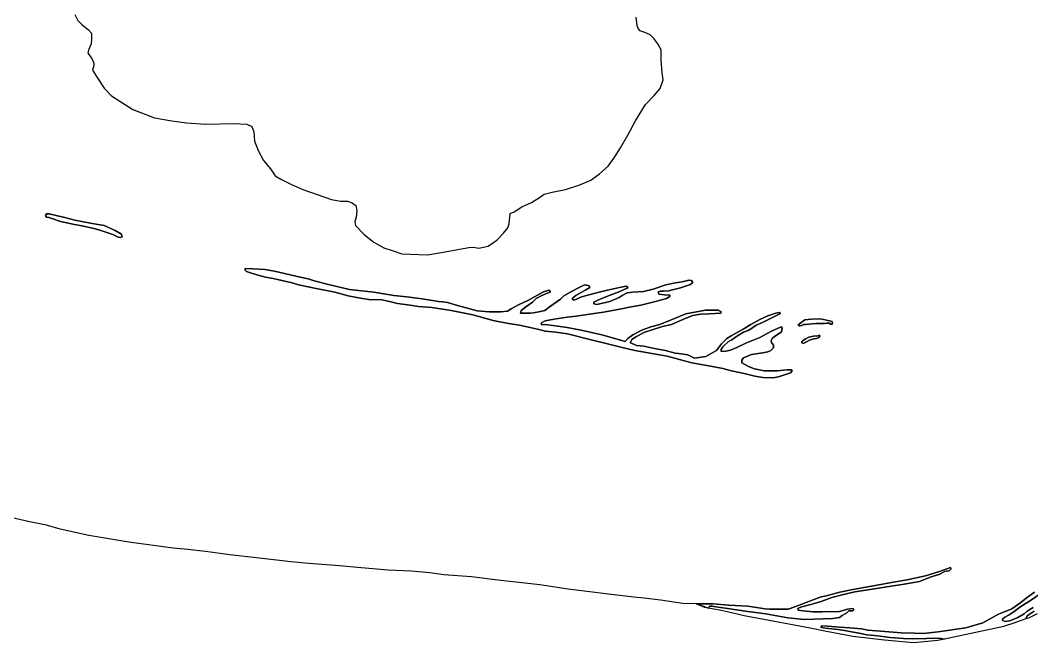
# Model space of a CAD drawing. Header units: inches. Extents: x 288635 to 1232953, y 676945 to 1655780.
# Drawn here: x 325372 to 362941, y 724467 to 747573 of the extents above; entities that cross this region are included whole.
import ezdxf

# ---------------------------------------------------------------- set-up
doc = ezdxf.new("R2010")
doc.units = ezdxf.units.IN
doc.header["$MEASUREMENT"] = 0

msp = doc.modelspace()

# ---------------------------------------------------------------- linework, layer by layer
at = {"color": 1}
for points in [[(327399.1943, 747781.4577), (327505.8745, 747563.0172), (327663.3549, 747410.6169), (327907.1953, 747217.5765), (328018.9556, 747090.5763), (328018.9556, 746872.1358), (328003.7155, 746699.4155), (327907.1953, 746465.735), (327876.7153, 746359.0548), (327917.3554, 746303.1747), (328034.1956, 746150.7744), (328105.3157, 745983.1341), (328105.3157, 745896.7739), (328059.5957, 745724.0535), (328201.8359, 745490.3731), (328486.3165, 745048.4122), (328765.7171, 744763.9316), (329553.1186, 744261.0106), (330360.8403, 743946.05), (331006.0015, 743839.3698), (331549.5626, 743763.1696), (332255.684, 743717.4495), (333302.1661, 743742.8496), (333784.7671, 743717.4495), (333970.6108, 743626.4327), (334051.891, 743433.3923), (334072.211, 743087.9516), (334219.5313, 742717.1109), (334407.4917, 742366.5902), (334671.6522, 742056.7095), (334839.2925, 741797.629), (335052.653, 741670.6288), (335418.4137, 741492.8284), (335865.4546, 741294.708), (336398.8557, 741106.7476), (336932.2567, 740918.7873), (337267.5374, 740862.9072), (337531.6979, 740857.8271), (337699.3383, 740796.867), (337831.4185, 740695.2668), (337872.0586, 740497.1464), (337846.6586, 740268.546), (337795.8585, 740100.9056), (337826.3385, 739958.6653), (338161.6192, 739608.1446), (338507.0599, 739338.9041), (338872.8206, 739120.4637), (339182.7012, 739023.9435), (339548.462, 738902.0232), (340503.5039, 738861.3831), (341285.8254, 738998.5434), (341682.0662, 739079.8236), (341682.0662, 739079.8236), (342037.6669, 739135.7037), (342205.3073, 739156.0237), (342403.4277, 739110.3036), (342748.8684, 739191.5838), (343068.909, 739404.9442), (343322.9095, 739669.1048), (343475.3098, 739872.3052), (343526.1099, 740014.5455), (343571.83, 740400.6262), (343719.1503, 740461.5863), (344003.6309, 740649.5467), (344359.2316, 740812.1071), (344658.9522, 740994.9874), (344836.7525, 741116.9077), (345131.3931, 741193.1078), (345619.0741, 741289.628), (346152.4752, 741462.3484), (346563.956, 741640.1487), (346889.0766, 741873.8292), (347209.1173, 742158.3097), (347452.9578, 742498.6704), (347663.7782, 742841.4124), (347955.8788, 743335.4433), (348222.5793, 743837.0944), (348590.88, 744446.6956), (348914.7307, 744776.8962), (349143.3312, 745037.2468), (349244.9314, 745354.7474), (349213.1813, 745615.0979), (349175.0812, 746091.3489), (349175.0812, 746478.6996), (349050.8375, 746695.1242), (348902.0307, 746891.4505), (348762.3304, 747031.1507), (348635.3301, 747088.3009), (348394.0297, 747177.201), (348317.8295, 747266.1012), (348286.0794, 747380.4014), (348242.0077, 747683.4882)], [(363048.2182, 726346.7768), (362734.9509, 726118.1764), (362531.7505, 725965.7761), (362199.4332, 725726.5923), (361929.5576, 725618.6421), (361834.3075, 725577.367), (361710.4822, 725532.9169), (361591.737, 725461.5851), (361120.7777, 725207.5846), (360496.3598, 725022.3759), (359464.4827, 724868.9172), (358922.1916, 724810.2854), (358581.8309, 724820.4455), (358094.15, 724840.7655), (357337.2285, 724896.6456), (356854.6275, 724932.2057), (356620.947, 724988.0858), (356184.0662, 725023.6459), (355803.0654, 725043.9659), (355350.9445, 725084.606), (355127.424, 725099.846), (355112.184, 725049.0459), (355178.2241, 725023.6459), (355386.5046, 724998.2458), (355752.2653, 724957.6057), (355985.9458, 724916.9657), (356245.0263, 724876.3256), (356524.4268, 724825.5255), (356819.0674, 724764.5653), (357220.3882, 724718.8453), (357667.4291, 724657.8851), (358180.5101, 724627.4051), (358505.6308, 724612.165), (359033.9519, 724627.4051), (359480.9927, 724632.4851), (359697.3, 724600.2403), (359448.522, 724546.7396), (358548.9369, 724467.3645), (357474.7264, 724562.6147), (356294.6824, 724694.9066), (355315.7221, 724885.407), (354712.4709, 725007.1155), (354114.5114, 725118.2408), (352257.1327, 725467.4915), (351421.0476, 725663.2835), (351130.0054, 725710.9086), (350936.6874, 725751.443), (350936.6874, 725751.443), (350970.8892, 725831.3251), (351052.1693, 725826.2451), (351209.6496, 725795.7651), (351636.3705, 725744.965), (352393.292, 725633.2048), (353058.7733, 725541.7646), (353881.735, 725394.4443), (354486.2562, 725333.4842), (355547.9783, 725363.9642), (355796.8988, 725404.6043), (355893.419, 725480.8044), (356071.2194, 725572.2446), (356152.4995, 725648.4448), (356299.8198, 725653.5248), (356335.3799, 725689.0849), (356304.8998, 725734.805), (356101.6994, 725714.4849), (355801.9788, 725623.0447), (355151.7375, 725612.8847), (354826.6169, 725617.9647), (354445.6161, 725653.5248), (354267.8158, 725678.9248), (354252.5757, 725734.805), (354303.3758, 725765.285), (354404.976, 725805.9251), (354735.1767, 725892.2853), (355116.1775, 726004.0455), (355517.4983, 726141.2058), (355903.579, 726247.886), (356365.86, 726359.6462), (357102.4614, 726471.4064), (357554.5823, 726542.5266), (358199.7436, 726639.0468), (358773.7848, 726745.727), (359170.0256, 726898.1273), (359525.6263, 727014.9675), (359693.2666, 727116.5677), (359876.147, 727141.9678), (359947.2671, 727213.0879), (359916.7871, 727258.808), (359515.4663, 727116.5677), (358992.2252, 726948.9274), (358311.5039, 726801.6071), (357727.3027, 726700.0069), (357198.9816, 726603.4867), (356772.2608, 726527.2865), (356299.8198, 726440.9264), (355812.1389, 726344.4062), (355354.9379, 726222.4859), (355085.6974, 726156.4458), (354567.5364, 725963.4054), (354135.7355, 725805.9251), (353891.895, 725714.4849), (353201.0136, 725714.4849), (353038.4533, 725724.6449), (352393.292, 725826.2451), (351687.1706, 725866.8852), (351097.8894, 725917.6853), (350721.9687, 725917.6853), (350473.8374, 725906.7007), (349976.4198, 725922.5757), (349156.2098, 726044.2843), (348550.7954, 726124.7818), (348159.6346, 726165.4218), (347224.9128, 726267.0221), (345716.1497, 726460.0624), (344674.7477, 726622.6228), (343105.0245, 726790.2631), (342134.7426, 726917.2634), (341103.5005, 726988.3835), (340580.2595, 727059.5036), (339889.3781, 727125.5438), (339035.9364, 727166.1839), (338030.0944, 727252.544), (337227.4528, 727318.5842), (336089.5305, 727415.1043), (335424.0492, 727465.9044), (334032.1264, 727628.4648), (333158.3646, 727724.985), (332254.1228, 727857.0652), (331598.8015, 727923.1054), (331050.1604, 727978.9855), (329404.4835, 728201.9021), (327921.1206, 728450.8226), (326859.3984, 728684.5031), (326341.2374, 728826.7434), (325721.4762, 728958.8236), (324365.1135, 729263.6242)], [(363031.2848, 725644.0421), (362768.8177, 725462.0084), (362724.6553, 725353.9198), (362548.9471, 725294.0193), (362548.9471, 725294.0193), (362237.2235, 725187.7499), (361966.0373, 725095.3001), (361909.152, 725075.9074), (359697.3, 724600.2403), (359480.9927, 724632.4851), (359033.9519, 724627.4051), (358505.6308, 724612.165), (358180.5101, 724627.4051), (357667.4291, 724657.8851), (357220.3882, 724718.8453), (356819.0674, 724764.5653), (356524.4268, 724825.5255), (356245.0263, 724876.3256), (355985.9458, 724916.9657), (355752.2653, 724957.6057), (355386.5046, 724998.2458), (355178.2241, 725023.6459), (355112.184, 725049.0459), (355127.424, 725099.846), (355350.9445, 725084.606), (355803.0654, 725043.9659), (356184.0662, 725023.6459), (356620.947, 724988.0858), (356854.6275, 724932.2057), (357337.2285, 724896.6456), (358094.15, 724840.7655), (358581.8309, 724820.4455), (358922.1916, 724810.2854), (359464.4827, 724868.9172), (360496.3598, 725022.3759), (361120.7777, 725207.5846), (361591.737, 725461.5851), (361710.4822, 725532.9169), (361834.3075, 725577.367), (361929.5576, 725618.6421), (362199.4332, 725726.5923), (362531.7505, 725965.7761), (362734.9509, 726118.1764), (363048.2182, 726346.7768)], [(362997.4181, 725779.509), (362773.051, 725635.5754), (362658.7508, 725546.6752), (362418.5086, 725405.9166), (362120.058, 725275.7414), (361942.2577, 725259.8663), (361856.5325, 725301.1414), (361859.7075, 725345.5915), (361939.0827, 725412.2666), (362097.833, 725497.9918), (362281.9833, 725621.8171), (362497.8838, 725792.2091), (362925.4513, 726058.9096), (363213.3185, 726253.6433)], [(363213.3185, 726253.6433), (362925.4513, 726058.9096), (362497.8838, 725792.2091), (362281.9833, 725621.8171), (362097.833, 725497.9918), (361939.0827, 725412.2666), (361859.7075, 725345.5915), (361856.5325, 725301.1414), (361942.2577, 725259.8663), (362120.058, 725275.7414), (362418.5086, 725405.9166), (362658.7508, 725546.6752), (362773.051, 725635.5754), (362997.4181, 725779.509)], [(363142.1128, 725546.8666), (362840.4872, 725393.408), (362724.6553, 725353.9198), (362768.8177, 725462.0084), (363031.2848, 725644.0421)]]:
    msp.add_lwpolyline(points, dxfattribs=at)
for points in [[(326449.7697, 740384.5573), (326343.0895, 740389.6373), (326307.5294, 740323.5971), (326353.2495, 740262.637), (326434.5297, 740252.477), (326576.77, 740206.7569), (326866.3306, 740105.1567), (327389.5716, 739988.3165), (327674.0522, 739937.5164), (328105.853, 739840.9962), (328324.2935, 739785.1161), (328552.8939, 739703.8359), (328806.8944, 739617.4757), (329005.0148, 739526.0355), (329091.375, 739510.7955), (329152.3351, 739536.1956), (329132.0151, 739627.6357), (328903.4146, 739769.876), (328486.8538, 739952.7564), (328039.8129, 740023.8765), (327653.7321, 740105.1567), (327394.6516, 740155.9568), (327216.8513, 740206.7569), (327033.9709, 740252.477), (326754.5703, 740308.3571), (326449.7697, 740384.5573)], [(329152.3351, 739536.1956), (329091.375, 739510.7955), (329005.0148, 739526.0355), (328806.8944, 739617.4757), (328552.8939, 739703.8359), (328324.2935, 739785.1161), (328105.853, 739840.9962), (327674.0522, 739937.5164), (327389.5716, 739988.3165), (326866.3306, 740105.1567), (326576.77, 740206.7569), (326434.5297, 740252.477), (326353.2495, 740262.637), (326307.5294, 740323.5971), (326343.0895, 740389.6373), (326449.7697, 740384.5573), (326754.5703, 740308.3571), (327033.9709, 740252.477), (327216.8513, 740206.7569), (327394.6516, 740155.9568), (327653.7321, 740105.1567), (328039.8129, 740023.8765), (328486.8538, 739952.7564), (328903.4146, 739769.876), (329132.0151, 739627.6357), (329152.3351, 739536.1956)], [(354020.2841, 734597.8547), (353852.6438, 734602.9347), (353725.6435, 734582.6146), (353491.9631, 734557.2146), (352999.2021, 734557.2146), (352643.6014, 734633.4147), (352420.0809, 734724.8549), (352171.1604, 734862.0152), (352171.1604, 734953.4554), (352237.2006, 735044.8955), (352531.8411, 735171.8958), (352953.482, 735232.8559), (353136.3624, 735268.416), (353248.1226, 735319.2161), (353349.7228, 735410.6563), (353349.7228, 735512.2565), (353278.6026, 735608.7767), (353263.3626, 735679.8968), (353293.8427, 735766.257), (353380.2028, 735832.2971), (353481.803, 735898.3373), (353644.3634, 736010.0975), (353669.7634, 736142.1777), (353634.2034, 736198.0579), (353248.1226, 736015.1775), (352836.6418, 735801.8171), (352348.9608, 735598.6167), (351983.2, 735420.8163), (351754.5996, 735324.2961), (351581.8792, 735293.816), (351404.0789, 735273.496), (351398.9989, 735354.7762), (351470.119, 735456.3764), (351673.3194, 735649.4168), (351795.2397, 735710.3769), (351942.56, 735806.8971), (352069.5602, 735898.3373), (352232.1205, 735989.7774), (352404.8409, 736060.8976), (352531.8411, 736132.0177), (352704.5615, 736248.858), (352938.242, 736350.4582), (353486.8831, 736629.8587), (353608.8033, 736690.8188), (353563.0832, 736726.3789), (353441.163, 736706.0589), (353141.4424, 736599.3787), (352836.6418, 736462.2184), (352501.3611, 736274.258), (352227.0405, 736106.6177), (351774.9196, 735857.6972), (351612.3593, 735756.097), (351414.2389, 735568.1366), (351226.2785, 735309.0561), (350835.1178, 735090.6156), (350418.5569, 735029.6555), (350296.6367, 735095.6957), (350164.5564, 735156.6558), (349829.2757, 735197.2959), (349697.1955, 735212.5359), (349341.5948, 735314.1361), (348991.0741, 735375.0962), (348752.3136, 735425.8963), (348528.7931, 735471.6164), (348264.6326, 735502.0965), (348071.5922, 735583.3766), (348020.6331, 735597.8536), (348081.7522, 735720.5369), (348239.2326, 735827.2171), (348574.5132, 735994.8574), (348879.3138, 736091.3776), (349224.7545, 736203.1379), (349565.1152, 736279.338), (350073.1162, 736507.9385), (350347.4368, 736619.6987), (350631.9173, 736660.3388), (350962.118, 736680.6588), (351180.5584, 736690.8188), (351388.8389, 736700.9789), (351398.9989, 736751.779), (351287.2387, 736807.6591), (350824.9577, 736807.6591), (350093.4363, 736680.6588), (349519.3951, 736441.8983), (349128.2343, 736284.418), (348792.9537, 736192.9778), (348452.593, 736065.9776), (348127.4723, 735898.3373), (347934.432, 735766.257), (347845.3743, 735647.6431), (347624.5513, 735710.3769), (346974.31, 735893.2572), (346207.2285, 736065.9776), (345683.9875, 736167.5778), (345333.4667, 736218.3779), (344967.706, 736269.178), (344734.0256, 736274.258), (344713.7055, 736294.578), (344728.9455, 736340.2981), (344871.1858, 736416.4983), (345206.4665, 736472.3784), (345678.9074, 736548.5786), (346014.1881, 736589.2186), (346517.1091, 736665.4188), (347035.2702, 736731.4589), (347700.7515, 736863.5392), (348000.4721, 736924.4993), (348422.1129, 737000.6995), (349016.4741, 737142.9397), (349377.1548, 737239.4599), (349499.0751, 737315.6601), (349499.0751, 737371.5402), (349306.0347, 737381.7002), (349087.5943, 737402.0203), (349062.1942, 737488.3804), (349153.6344, 737518.8605), (349265.3946, 737513.7805), (349453.355, 737534.1005), (349895.3159, 737645.8608), (350266.1566, 737767.781), (350347.4368, 737833.8211), (350306.7967, 737915.1013), (350205.1965, 737925.2613), (349951.196, 737864.3012), (349707.3555, 737828.7411), (349346.6748, 737747.461), (348879.3138, 737589.9806), (348518.6331, 737503.6205), (348107.1523, 737483.3004), (347909.0319, 737452.8204), (347731.2315, 737361.3802), (347614.3913, 737285.18), (347263.8706, 737137.8597), (346791.4297, 737021.0195), (346669.5094, 737051.4996), (346679.6694, 737107.3797), (346796.5097, 737173.4198), (346974.31, 737249.62), (347177.5104, 737330.9001), (347583.9113, 737478.2204), (347888.7119, 737615.3807), (347944.592, 737656.0208), (347878.5518, 737706.8209), (347624.5513, 737650.9408), (347182.5904, 737554.4206), (346821.9097, 737468.0604), (346451.069, 737371.5402), (346212.3085, 737310.5801), (345943.068, 737183.5798), (345882.1078, 737219.1399), (345877.0278, 737254.7), (346004.0281, 737356.3002), (346379.9488, 737564.5806), (346522.1891, 737656.0208), (346506.9491, 737711.9009), (346359.6288, 737757.621), (346273.2686, 737732.2209), (346156.4284, 737671.2608), (345846.5478, 737508.7005), (345556.9872, 737346.1402), (345440.147, 737219.1399), (345064.2262, 736954.9794), (344861.0258, 736797.4991), (344698.4655, 736756.859), (344434.305, 736711.1389), (344297.1447, 736706.0589), (343951.704, 736695.8989), (343977.104, 736797.4991), (344185.3845, 736965.1394), (344393.6649, 737107.3797), (344535.9052, 737249.62), (344718.7855, 737341.0601), (344977.866, 737452.8204), (345059.1462, 737483.3004), (345059.1462, 737513.7805), (345008.3461, 737559.5006), (344805.1457, 737488.3804), (344251.4246, 737188.6598), (343880.5838, 737005.7795), (343611.3433, 736858.4592), (343474.183, 736777.179), (343230.3425, 736746.699), (342788.3817, 736746.699), (342336.2608, 736787.339), (341792.6997, 736939.7393), (341616.7805, 736980.1805), (341238.9786, 737092.1396), (341049.8785, 737125.6051), (340908.7779, 737132.7797), (340685.2575, 737175.1131), (340304.2567, 737228.0299), (339727.4639, 737302.1134), (339251.2129, 737355.0302), (338505.0864, 737482.0304), (337600.2096, 737577.2806), (336875.2498, 737751.906), (336282.582, 737894.7812), (336065.6232, 737968.8647), (335774.581, 738037.6565), (334811.4957, 738265.1987), (334451.6617, 738318.1154), (334028.3275, 738349.8655), (333721.4102, 738355.1572), (333721.4102, 738302.2404), (333779.6186, 738244.0319), (333885.4522, 738206.9902), (334160.6194, 738127.615), (334483.4117, 738032.3649), (334763.8706, 737984.7398), (335086.6629, 737915.948), (335467.6637, 737820.6978), (335705.7892, 737746.6143), (336361.9571, 737614.3224), (337060.4585, 737476.7387), (337552.5845, 737349.7385), (337938.877, 737270.3633), (338393.9612, 737196.2799), (338626.795, 737201.5715), (338796.1287, 737196.2799), (339092.4626, 737138.0714), (339388.7965, 737053.4046), (339859.7558, 737000.4878), (340166.6731, 736947.571), (340664.0907, 736905.2376), (341378.4672, 736799.4041), (342183.8605, 736640.0187), (342940.782, 736431.7383), (343509.7431, 736314.8981), (343911.0639, 736253.938), (344581.6252, 736101.5377), (344881.3458, 736030.4175), (345262.3466, 735999.9375), (345694.1475, 735928.8173), (346481.549, 735740.8569), (347233.3905, 735547.8166), (347731.2315, 735420.8163), (348203.6725, 735319.2161), (349397.4749, 735100.7757), (350316.9567, 734862.0152), (351150.0784, 734704.5349), (351470.119, 734648.6548), (351785.0797, 734562.2946), (352257.5206, 734455.6144), (352653.7614, 734364.1742), (352953.482, 734308.2941), (353329.4027, 734303.2141), (353532.6031, 734338.7741), (353761.2036, 734414.9743), (353979.644, 734491.1744), (354040.6042, 734562.2946), (354020.2841, 734597.8547)], [(340304.2567, 737228.0299), (340685.2575, 737175.1131), (340908.7779, 737132.7797), (341049.8785, 737125.6051), (341238.9786, 737092.1396), (341616.7805, 736980.1805), (341792.6997, 736939.7393), (342336.2608, 736787.339), (342788.3817, 736746.699), (343230.3425, 736746.699), (343474.183, 736777.179), (343611.3433, 736858.4592), (343880.5838, 737005.7795), (344251.4246, 737188.6598), (344805.1457, 737488.3804), (345008.3461, 737559.5006), (345059.1462, 737513.7805), (345059.1462, 737483.3004), (344977.866, 737452.8204), (344718.7855, 737341.0601), (344535.9052, 737249.62), (344393.6649, 737107.3797), (344185.3845, 736965.1394), (343977.104, 736797.4991), (343951.704, 736695.8989), (344297.1447, 736706.0589), (344434.305, 736711.1389), (344698.4655, 736756.859), (344861.0258, 736797.4991), (345064.2262, 736954.9794), (345440.147, 737219.1399), (345556.9872, 737346.1402), (345846.5478, 737508.7005), (346156.4284, 737671.2608), (346273.2686, 737732.2209), (346359.6288, 737757.621), (346506.9491, 737711.9009), (346522.1891, 737656.0208), (346379.9488, 737564.5806), (346004.0281, 737356.3002), (345877.0278, 737254.7), (345882.1078, 737219.1399), (345943.068, 737183.5798), (346212.3085, 737310.5801), (346451.069, 737371.5402), (346821.9097, 737468.0604), (347182.5904, 737554.4206), (347624.5513, 737650.9408), (347878.5518, 737706.8209), (347944.592, 737656.0208), (347888.7119, 737615.3807), (347583.9113, 737478.2204), (347177.5104, 737330.9001), (346974.31, 737249.62), (346796.5097, 737173.4198), (346679.6694, 737107.3797), (346669.5094, 737051.4996), (346791.4297, 737021.0195), (347263.8706, 737137.8597), (347614.3913, 737285.18), (347731.2315, 737361.3802), (347909.0319, 737452.8204), (348107.1523, 737483.3004), (348518.6331, 737503.6205), (348879.3138, 737589.9806), (349346.6748, 737747.461), (349707.3555, 737828.7411), (349951.196, 737864.3012), (350205.1965, 737925.2613), (350306.7967, 737915.1013), (350347.4368, 737833.8211), (350266.1566, 737767.781), (349895.3159, 737645.8608), (349453.355, 737534.1005), (349265.3946, 737513.7805), (349153.6344, 737518.8605), (349062.1942, 737488.3804), (349087.5943, 737402.0203), (349306.0347, 737381.7002), (349499.0751, 737371.5402), (349499.0751, 737315.6601), (349377.1548, 737239.4599), (349016.4741, 737142.9397), (348422.1129, 737000.6995), (348000.4721, 736924.4993), (347700.7515, 736863.5392), (347035.2702, 736731.4589), (346517.1091, 736665.4188), (346014.1881, 736589.2186), (345678.9074, 736548.5786), (345206.4665, 736472.3784), (344871.1858, 736416.4983), (344728.9455, 736340.2981), (344713.7055, 736294.578), (344734.0256, 736274.258), (344967.706, 736269.178), (345333.4667, 736218.3779), (345683.9875, 736167.5778), (346207.2285, 736065.9776), (346974.31, 735893.2572), (347624.5513, 735710.3769), (347845.3743, 735647.6431), (347934.432, 735766.257), (348127.4723, 735898.3373), (348452.593, 736065.9776), (348792.9537, 736192.9778), (349128.2343, 736284.418), (349519.3951, 736441.8983), (350093.4363, 736680.6588), (350824.9577, 736807.6591), (351287.2387, 736807.6591), (351398.9989, 736751.779), (351388.8389, 736700.9789), (351180.5584, 736690.8188), (350962.118, 736680.6588), (350631.9173, 736660.3388), (350347.4368, 736619.6987), (350073.1162, 736507.9385), (349565.1152, 736279.338), (349224.7545, 736203.1379), (348879.3138, 736091.3776), (348574.5132, 735994.8574), (348239.2326, 735827.2171), (348081.7522, 735720.5369), (348020.6331, 735597.8536), (348071.5922, 735583.3766), (348264.6326, 735502.0965), (348528.7931, 735471.6164), (348752.3136, 735425.8963), (348991.0741, 735375.0962), (349341.5948, 735314.1361), (349697.1955, 735212.5359), (349829.2757, 735197.2959), (350164.5564, 735156.6558), (350296.6367, 735095.6957), (350418.5569, 735029.6555), (350835.1178, 735090.6156), (351226.2785, 735309.0561), (351414.2389, 735568.1366), (351612.3593, 735756.097), (351774.9196, 735857.6972), (352227.0405, 736106.6177), (352501.3611, 736274.258), (352836.6418, 736462.2184), (353141.4424, 736599.3787), (353441.163, 736706.0589), (353563.0832, 736726.3789), (353608.8033, 736690.8188), (353486.8831, 736629.8587), (352938.242, 736350.4582), (352704.5615, 736248.858), (352531.8411, 736132.0177), (352404.8409, 736060.8976), (352232.1205, 735989.7774), (352069.5602, 735898.3373), (351942.56, 735806.8971), (351795.2397, 735710.3769), (351673.3194, 735649.4168), (351470.119, 735456.3764), (351398.9989, 735354.7762), (351404.0789, 735273.496), (351581.8792, 735293.816), (351754.5996, 735324.2961), (351983.2, 735420.8163), (352348.9608, 735598.6167), (352836.6418, 735801.8171), (353248.1226, 736015.1775), (353634.2034, 736198.0579), (353669.7634, 736142.1777), (353644.3634, 736010.0975), (353481.803, 735898.3373), (353380.2028, 735832.2971), (353293.8427, 735766.257), (353263.3626, 735679.8968), (353278.6026, 735608.7767), (353349.7228, 735512.2565), (353349.7228, 735410.6563), (353248.1226, 735319.2161), (353136.3624, 735268.416), (352953.482, 735232.8559), (352531.8411, 735171.8958), (352237.2006, 735044.8955), (352171.1604, 734953.4554), (352171.1604, 734862.0152), (352420.0809, 734724.8549), (352643.6014, 734633.4147), (352999.2021, 734557.2146), (353491.9631, 734557.2146), (353725.6435, 734582.6146), (353852.6438, 734602.9347), (354020.2841, 734597.8547), (354040.6042, 734562.2946), (353979.644, 734491.1744), (353761.2036, 734414.9743), (353532.6031, 734338.7741), (353329.4027, 734303.2141), (352953.482, 734308.2941), (352653.7614, 734364.1742), (352257.5206, 734455.6144), (351785.0797, 734562.2946), (351470.119, 734648.6548), (351150.0784, 734704.5349), (350316.9567, 734862.0152), (349397.4749, 735100.7757), (348203.6725, 735319.2161), (347731.2315, 735420.8163), (347233.3905, 735547.8166), (346481.549, 735740.8569), (345694.1475, 735928.8173), (345262.3466, 735999.9375), (344881.3458, 736030.4175), (344581.6252, 736101.5377), (343911.0639, 736253.938), (343509.7431, 736314.8981), (342940.782, 736431.7383), (342183.8605, 736640.0187), (341378.4672, 736799.4041), (340664.0907, 736905.2376), (340166.6731, 736947.571), (339859.7558, 737000.4878), (339388.7965, 737053.4046), (339092.4626, 737138.0714), (338796.1287, 737196.2799), (338626.795, 737201.5715), (338393.9612, 737196.2799), (337938.877, 737270.3633), (337552.5845, 737349.7385), (337060.4585, 737476.7387), (336361.9571, 737614.3224), (335705.7892, 737746.6143), (335467.6637, 737820.6978), (335086.6629, 737915.948), (334763.8706, 737984.7398), (334483.4117, 738032.3649), (334160.6194, 738127.615), (333885.4522, 738206.9902), (333779.6186, 738244.0319), (333721.4102, 738302.2404), (333721.4102, 738355.1572), (334028.3275, 738349.8655), (334451.6617, 738318.1154), (334811.4957, 738265.1987), (335774.581, 738037.6565), (336065.6232, 737968.8647), (336282.582, 737894.7812), (336875.2498, 737751.906), (337600.2096, 737577.2806), (338505.0864, 737482.0304), (339251.2129, 737355.0302), (339727.4639, 737302.1134), (340304.2567, 737228.0299)], [(354385.5157, 736244.7304), (354456.6358, 736285.3705), (354548.076, 736280.2905), (354766.5164, 736300.6106), (354929.0768, 736320.9306), (355086.5571, 736315.8506), (355244.0374, 736320.9306), (355330.3976, 736326.0106), (355411.6777, 736331.0906), (355467.5579, 736290.4505), (355524.708, 736293.6255), (355543.758, 736319.0256), (355524.708, 736388.8757), (355372.3077, 736433.3258), (355150.0572, 736474.6009), (355061.157, 736493.6509), (354761.4364, 736478.4109), (354507.4359, 736447.9309), (354319.4756, 736305.6906), (354268.6755, 736275.2105), (354299.1555, 736224.4104), (354344.8756, 736224.4104), (354385.5157, 736244.7304)], [(355524.708, 736388.8757), (355543.758, 736319.0256), (355524.708, 736293.6255), (355467.5579, 736290.4505), (355411.6777, 736331.0906), (355330.3976, 736326.0106), (355244.0374, 736320.9306), (355086.5571, 736315.8506), (354929.0768, 736320.9306), (354766.5164, 736300.6106), (354548.076, 736280.2905), (354456.6358, 736285.3705), (354385.5157, 736244.7304), (354344.8756, 736224.4104), (354299.1555, 736224.4104), (354268.6755, 736275.2105), (354319.4756, 736305.6906), (354507.4359, 736447.9309), (354761.4364, 736478.4109), (355061.157, 736493.6509), (355150.0572, 736474.6009), (355372.3077, 736433.3258), (355524.708, 736388.8757)], [(355073.91, 735849.5127), (355060.6808, 735881.2628), (354994.5348, 735860.0961), (354827.847, 735841.5752), (354660.9475, 735809.931), (354523.3639, 735729.4975), (354425.997, 735676.5807), (354403.772, 735643.7723), (354402.7136, 735617.3139), (354404.8303, 735600.3805), (354433.4054, 735581.3305), (354474.6804, 735580.2722), (354502.1972, 735600.3805), (354595.3307, 735649.064), (354682.3259, 735696.0541), (354846.3679, 735751.6167), (354941.618, 735764.8459), (355026.2849, 735796.5959), (355073.91, 735849.5127)], [(354502.1972, 735600.3805), (354474.6804, 735580.2722), (354433.4054, 735581.3305), (354404.8303, 735600.3805), (354402.7136, 735617.3139), (354403.772, 735643.7723), (354425.997, 735676.5807), (354523.3639, 735729.4975), (354660.9475, 735809.931), (354827.847, 735841.5752), (354994.5348, 735860.0961), (355060.6808, 735881.2628), (355073.91, 735849.5127), (355026.2849, 735796.5959), (354941.618, 735764.8459), (354846.3679, 735751.6167), (354682.3259, 735696.0541), (354595.3307, 735649.064), (354502.1972, 735600.3805)], [(354252.5757, 725734.805), (354267.8158, 725678.9248), (354445.6161, 725653.5248), (354826.6169, 725617.9647), (355151.7375, 725612.8847), (355801.9788, 725623.0447), (356101.6994, 725714.4849), (356304.8998, 725734.805), (356335.3799, 725689.0849), (356299.8198, 725653.5248), (356152.4995, 725648.4448), (356071.2194, 725572.2446), (355893.419, 725480.8044), (355796.8988, 725404.6043), (355547.9783, 725363.9642), (354486.2562, 725333.4842), (353881.735, 725394.4443), (353058.7733, 725541.7646), (352393.292, 725633.2048), (351636.3705, 725744.965), (351209.6496, 725795.7651), (351052.1693, 725826.2451), (350970.8892, 725831.3251), (350936.6874, 725751.443), (350473.8374, 725906.7007), (350721.9687, 725917.6853), (351097.8894, 725917.6853), (351687.1706, 725866.8852), (352393.292, 725826.2451), (353038.4533, 725724.6449), (353201.0136, 725714.4849), (353891.895, 725714.4849), (354135.7355, 725805.9251), (354567.5364, 725963.4054), (355085.6974, 726156.4458), (355354.9379, 726222.4859), (355812.1389, 726344.4062), (356299.8198, 726440.9264), (356772.2608, 726527.2865), (357198.9816, 726603.4867), (357727.3027, 726700.0069), (358311.5039, 726801.6071), (358992.2252, 726948.9274), (359515.4663, 727116.5677), (359916.7871, 727258.808), (359947.2671, 727213.0879), (359876.147, 727141.9678), (359693.2666, 727116.5677), (359525.6263, 727014.9675), (359170.0256, 726898.1273), (358773.7848, 726745.727), (358199.7436, 726639.0468), (357554.5823, 726542.5266), (357102.4614, 726471.4064), (356365.86, 726359.6462), (355903.579, 726247.886), (355517.4983, 726141.2058), (355116.1775, 726004.0455), (354735.1767, 725892.2853), (354404.976, 725805.9251), (354303.3758, 725765.285), (354252.5757, 725734.805)], [(350936.6874, 725751.443), (350801.9214, 725779.7004), (350473.8374, 725906.7007), (350936.6874, 725751.443)]]:
    msp.add_lwpolyline(points, close=True, dxfattribs=at)

doc.saveas('drawing.dxf')
